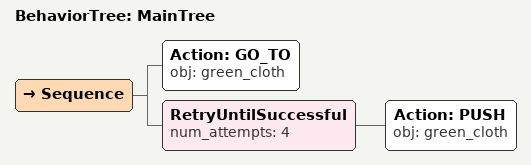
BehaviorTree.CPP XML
<root main_tree_to_execute="MainTree">
  <BehaviorTree ID="MainTree">
    <Sequence>
      <!-- Go to green_cloth -->
      <Action ID="GO_TO" obj="green_cloth" />
      <!-- Retry PUSH green_cloth up to 4 attempts -->
      <RetryUntilSuccessful num_attempts="4">
        <!-- Push green_cloth forward toward front edge of table -->
        <Action ID="PUSH" obj="green_cloth" />
      </RetryUntilSuccessful>
    </Sequence>
  </BehaviorTree>
</root>
